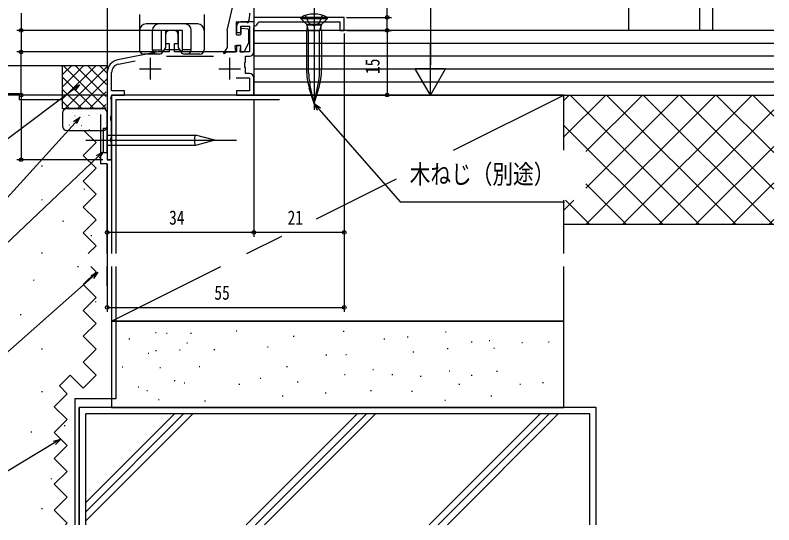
# Model space of a CAD drawing. Units: millimetres, scale not verified. Extents: x -495 to 495, y -800 to 801.
# Drawn here: x -329.8 to -153.7, y 162.7 to 280.9 of the extents above; entities that cross this region are included whole.
import ezdxf
from ezdxf.enums import TextEntityAlignment as Align

# ---------------------------------------------------------------- set-up
doc = ezdxf.new("R2010")
doc.units = ezdxf.units.MM
doc.header["$LTSCALE"] = 4
for name, color, linetype in [('0-2_YKK_11', 7, 'Continuous'), ('0-4_YKK_12', 2, 'Continuous'), ('0-5_YKK_13', 4, 'Continuous'), ('0-6_YKK_D', 6, 'Continuous'), ('0-8_YSS_K', 3, 'Continuous')]:
    doc.layers.add(name, color=color, linetype=linetype)
doc.styles.add('ＭＳ ゴシック', font='')
doc.styles.get('ＭＳ ゴシック').set_extended_font_data('MS Gothic')

msp = doc.modelspace()

# ---------------------------------------------------------------- linework, layer by layer
at = {"layer": '0-2_YKK_11'}
for p, q in [((-292.928, 277.408), (-293.928, 277.408)), ((-294.682, 271.408), (-283.774, 271.408)), ((-305.81, 269.598), (-301.97, 270.344)), ((-298.428, 271.008), (-298.428, 266.008)), ((-280.028, 271.008), (-280.028, 266.008)), ((-300.928, 268.508), (-295.928, 268.508)), ((-282.528, 268.508), (-277.528, 268.508))]:
    msp.add_line(p, q, dxfattribs=at)
for points in [[(-273.418, 279.214), (-273.137, 279.408), (-254.428, 279.408), (-254.428, 277.408), (-253.428, 277.408), (-253.428, 280.408), (-274.428, 280.408), (-274.428, 279.408), (-277.428, 279.408)], [(-278.428, 278.408), (-278.428, 276.908), (-277.428, 276.908), (-277.428, 278.408), (-275.428, 278.408), (-275.428, 272.408), (-277.428, 272.408), (-277.428, 273.908), (-278.428, 273.908), (-278.428, 272.408), (-292.778, 272.408), (-292.778, 274.408), (-291.928, 274.408), (-291.928, 276.408)], [(-274.428, 272.408), (-274.428, 278.117), (-274.234, 278.398)], [(-294.928, 276.408), (-294.928, 274.408), (-294.078, 274.408), (-294.078, 272.408), (-296.596, 272.408), (-306, 270.58)], [(-275.428, 267.408), (-276.328, 267.408), (-276.328, 268.737), (-276.471, 268.929), (-276.471, 269.887), (-276.328, 270.079), (-276.328, 271.408), (-275.428, 271.408)], [(-308.428, 267.635), (-308.428, 247.408), (-307.428, 247.408), (-307.428, 251.433), (-307.557, 251.68), (-307.557, 252.336), (-307.428, 252.582), (-307.428, 256.433), (-307.557, 256.68), (-307.557, 257.336), (-307.428, 257.582), (-307.428, 261.433), (-307.557, 261.68), (-307.328, 262.408), (-304.428, 262.408), (-304.428, 263.408), (-307.428, 263.408), (-307.428, 267.635)], [(-278.478, 266.408), (-275.428, 266.408), (-275.428, 263.408), (-278.428, 263.408), (-278.428, 262.408), (-274.428, 262.408), (-274.428, 266.408)]]:
    msp.add_lwpolyline(points, dxfattribs=at)
for centre, radius, start, end in [((-277.428, 278.408), 1, 90.00001, 179.99999), ((-274.728, 279.708), 1.4, 290.66731, 339.33269), ((-293.928, 276.408), 1, 90.00001, 179.99999), ((-292.928, 276.408), 1, 0.00001, 89.99999), ((-275.428, 272.408), 1, 270.00001, 359.99999), ((-305.428, 267.635), 3, 101, 179.99999), ((-305.428, 267.635), 2, 101, 179.99999), ((-275.428, 266.408), 1, 0.00001, 89.99999)]:
    msp.add_arc(centre, radius, start, end, dxfattribs=at)
at = {"layer": '0-4_YKK_12'}
for p, q in [((-308.428, 424.8), (-308.428, 247.405)), ((-274.428, 424.8), (-274.428, 262.405))]:
    msp.add_line(p, q, dxfattribs=at)
msp.add_lwpolyline([(-274.428, 262.405), (-307.428, 262.405), (-307.428, 247.405), (-308.428, 247.405)], dxfattribs=at)
at = {"layer": '0-5_YKK_13'}
for p, q in [((-280.624, 277.405), (-279.024, 284.069)), ((-260.425, 282.87), (-260.425, 258.951)), ((-300.928, 281.105), (-300.928, 272.908)), ((-285.928, 281.105), (-285.928, 272.908)), ((-257.325, 280.413), (-263.525, 280.413)), ((-263.525, 280.163), (-263.525, 280.413)), ((-263.525, 280.163), (-257.325, 280.163)), ((-262.206, 278.844), (-263.525, 280.163)), ((-261.622, 279.125), (-262.375, 280.909)), ((-259.229, 279.125), (-258.475, 280.909)), ((-258.644, 278.844), (-257.325, 280.163)), ((-257.325, 280.163), (-257.325, 280.413)), ((-296.928, 278.908), (-299.428, 278.908)), ((-287.428, 278.908), (-296.928, 278.908)), ((-278.524, 279.205), (-278.524, 276.555)), ((-278.324, 279.405), (-276.024, 279.405)), ((-258.675, 278.813), (-262.175, 278.813)), ((-258.805, 278.613), (-262.045, 278.613)), ((-261.675, 277.413), (-262.045, 278.613)), ((-261.622, 279.125), (-260.425, 278.489)), ((-259.229, 279.125), (-260.425, 278.489)), ((-258.805, 278.613), (-259.175, 277.413)), ((-297.928, 272.908), (-297.928, 277.408)), ((-295.928, 277.408), (-295.928, 272.908)), ((-290.928, 277.408), (-295.928, 277.408)), ((-294.928, 277.408), (-294.928, 273.408)), ((-291.928, 277.408), (-291.928, 273.408)), ((-290.928, 272.908), (-290.928, 277.408)), ((-288.928, 272.908), (-288.928, 277.408)), ((-280.624, 277.405), (-280.624, 273.405)), ((-277.424, 277.754), (-277.424, 276.555)), ((-277.258, 277.903), (-275.758, 277.745)), ((-275.624, 277.596), (-275.624, 274.457)), ((-261.999, 278.071), (-262.175, 277.413)), ((-258.675, 277.413), (-262.175, 277.413)), ((-262.175, 277.413), (-262.175, 268.379)), ((-261.675, 267.661), (-261.675, 277.413)), ((-259.175, 267.661), (-259.175, 277.413)), ((-258.675, 277.413), (-258.852, 278.071)), ((-258.675, 277.413), (-258.675, 268.379)), ((-278.374, 276.405), (-277.574, 276.405)), ((-294.928, 273.408), (-295.505, 272.408)), ((-291.928, 273.408), (-291.351, 272.408)), ((-280.624, 273.405), (-281.399, 272.238)), ((-278.773, 273.737), (-278.625, 272.517)), ((-278.624, 273.905), (-277.624, 273.905)), ((-277.475, 273.737), (-277.623, 272.517)), ((-276.624, 272.405), (-275.645, 274.368)), ((-296.371, 271.908), (-299.928, 271.908)), ((-291.639, 272.908), (-295.217, 272.908)), ((-290.925, 272.908), (-291.363, 272.429)), ((-288.928, 272.908), (-290.925, 272.908)), ((-286.928, 271.908), (-290.485, 271.908)), ((-280.624, 272.405), (-281.191, 272.03)), ((-280.624, 272.405), (-278.724, 272.405)), ((-277.524, 272.405), (-276.624, 272.405)), ((-260.425, 260.413), (-261.391, 264.958)), ((-260.425, 260.413), (-259.459, 264.958)), ((-260.425, 260.413), (-261.52, 263.994)), ((-260.425, 260.413), (-259.331, 263.994)), ((-309.368, 254.727), (-309.368, 249.087)), ((-309.368, 254.727), (-308.428, 254.727)), ((-308.428, 249.087), (-308.428, 254.727)), ((-313.428, 251.907), (-278.428, 251.907)), ((-308.428, 253.107), (-287.907, 253.107)), ((-288.065, 251.907), (-283.428, 251.907)), ((-283.428, 251.907), (-287.907, 253.107)), ((-283.428, 251.907), (-287.907, 250.707)), ((-287.907, 250.707), (-308.428, 250.707)), ((-309.368, 249.087), (-308.428, 249.087))]:
    msp.add_line(p, q, dxfattribs=at)
msp.add_lwpolyline([(-297.928, 272.908), (-295.93, 272.908), (-295.493, 272.429)], dxfattribs=at)
for centre, radius, start, end in [((-285.314, 281.85), 10, 345.55254, 357.44936), ((-260.425, 274.807), 6.406, 61.05941, 118.94059), ((-299.428, 277.408), 1.5, 90, 180), ((-296.428, 277.408), 1.5, 90, 180), ((-290.428, 277.408), 1.5, 0, 90), ((-287.428, 277.408), 1.5, 0, 90), ((-278.324, 279.205), 0.2, 90, 180), ((-275.824, 279.405), 0.2, 180, 345.55254), ((-262.772, 278.278), 0.8, 345, 45), ((-258.079, 278.278), 0.8, 135, 195), ((-278.374, 276.555), 0.15, 180, 270), ((-277.574, 276.555), 0.15, 270, 0), ((-277.274, 277.754), 0.15, 84, 180), ((-275.774, 277.596), 0.15, 0, 84), ((-278.624, 273.755), 0.15, 90, 186.92579), ((-277.624, 273.755), 0.15, 353.07421, 90), ((-275.824, 274.457), 0.2, 333.5, 0), ((-299.928, 272.908), 1, 180, 270), ((-296.928, 272.908), 1, 180, 270), ((-296.371, 272.908), 1, 270, 330), ((-290.485, 272.908), 1, 210, 270), ((-289.928, 272.908), 1, 270, 0), ((-286.928, 272.908), 1, 270, 0), ((-281.274, 272.155), 0.15, 146.41393, 303.47577), ((-278.724, 272.505), 0.1, 270, 6.92579), ((-277.524, 272.505), 0.1, 173.07421, 270), ((-247.175, 268.379), 15, 180, 197), ((-248.675, 267.661), 13, 180, 192), ((-272.175, 267.661), 13, 348, 0), ((-273.675, 268.379), 15, 343, 0), ((-286.958, 252.372), 1.2, 142.21414, 202.78586), ((-286.958, 251.443), 1.2, 157.21414, 217.78586)]:
    msp.add_arc(centre, radius, start, end, dxfattribs=at)
at = {"layer": '0-6_YKK_D'}
for p, q in [((-233.428, 605.404), (-233.428, 269.408)), ((-328.428, 281.405), (-328.428, 277.405)), ((-252.928, 280.408), (-242.428, 280.408)), ((-295.428, 277.405), (-329.428, 277.405)), ((-328.428, 277.405), (-328.428, 272.405)), ((-253.428, 276.708), (-253.428, 212.113)), ((-253.428, 276.708), (-253.428, 229.531)), ((-252.728, 277.408), (-242.428, 277.408)), ((-252.728, 277.408), (-242.428, 277.408)), ((-243.428, 277.408), (-243.428, 262.405)), ((-233.428, 262.408), (-233.428, 274.532)), ((-297.078, 272.405), (-329.428, 272.405)), ((-297.552, 272.405), (-329.428, 272.405)), ((-328.428, 262.408), (-328.428, 272.405)), ((-233.428, 262.408), (-236.928, 268.47)), ((-229.928, 268.47), (-236.928, 268.47)), ((-233.428, 262.408), (-229.928, 268.47)), ((-308.328, 262.408), (-373.428, 262.408)), ((-308.328, 262.408), (-329.428, 262.408)), ((-308.328, 262.408), (-329.428, 262.408)), ((-328.428, 262.408), (-328.428, 247.408)), ((-273.728, 262.408), (-232.428, 262.408)), ((-273.728, 262.405), (-242.428, 262.405)), ((-274.428, 261.405), (-274.428, 229.531)), ((-274.428, 261.405), (-274.428, 229.531)), ((-309.428, 247.408), (-329.428, 247.408)), ((-308.428, 246.405), (-308.428, 212.113)), ((-308.428, 246.405), (-308.428, 229.531)), ((-274.428, 230.531), (-308.428, 230.531)), ((-253.428, 230.531), (-274.428, 230.531)), ((-308.428, 213.113), (-253.428, 213.113))]:
    msp.add_line(p, q, dxfattribs=at)
for points in [[(-243.428, 277.408), (-243.428, 280.408), (-243.428, 286.108)], [(-314.892, 264.748), (-316.253, 263.728), (-360.532, 230.528), (-414.432, 230.528)], [(-316.526, 264.093), (-314.892, 264.748), (-315.979, 263.364)], [(-259.647, 258.835), (-260.425, 260.413), (-258.962, 259.435)], [(-260.425, 260.413), (-259.305, 259.135), (-240.438, 237.606), (-202.28, 237.606)], [(-314.767, 257.252), (-315.909, 255.994), (-350.471, 217.927), (-415.891, 217.927)], [(-316.247, 256.3), (-314.767, 257.252), (-315.572, 255.687)], [(-309.368, 249.237), (-310.602, 248.067), (-364.704, 196.771), (-389.704, 196.771)], [(-310.915, 248.398), (-309.368, 249.237), (-310.288, 247.737)], [(-310.617, 221.296), (-311.89, 220.17), (-362.692, 175.252), (-416.272, 175.252)], [(-312.192, 220.511), (-310.617, 221.296), (-311.589, 219.829)], [(-319.211, 182.568), (-320.666, 181.69), (-350.83, 163.494), (-404.41, 163.494)], [(-320.902, 182.08), (-319.211, 182.568), (-320.431, 181.3)]]:
    msp.add_lwpolyline(points, dxfattribs=at)
for centre in [(-243.428, 280.408), (-328.428, 277.405), (-328.428, 277.405), (-243.428, 277.408), (-243.428, 277.408), (-328.428, 272.405), (-328.428, 272.405), (-328.428, 262.408), (-328.428, 262.408), (-243.428, 262.405), (-328.428, 247.408), (-308.428, 230.531), (-274.428, 230.531), (-274.428, 230.531), (-253.428, 230.531), (-308.428, 213.113), (-253.428, 213.113)]:
    msp.add_circle(centre, 0.425, dxfattribs=at)
at = {"layer": '0-8_YSS_K'}
for p, q in [((-187.423, 424.8), (-187.423, 277.408)), ((-170.923, 424.8), (-170.923, 277.408)), ((-167.923, 424.8), (-167.923, 277.408)), ((-274.428, 277.408), (-259.428, 277.408)), ((-153.706, 277.408), (-259.428, 277.408)), ((-153.706, 274.408), (-274.428, 274.408)), ((-153.706, 271.408), (-274.428, 271.408)), ((-332.431, 269.265), (-318.78, 269.265)), ((-318.78, 269.265), (-308.431, 269.265)), ((-316.662, 269.265), (-318.78, 267.147)), ((-313.833, 269.265), (-318.78, 264.318)), ((-311.005, 269.265), (-318.78, 261.49)), ((-318.78, 259.265), (-318.78, 269.265)), ((-318.78, 261.265), (-318.78, 269.265)), ((-318.676, 269.265), (-308.78, 259.369)), ((-308.44, 269.001), (-318.176, 259.265)), ((-315.848, 269.265), (-308.681, 262.099)), ((-313.019, 269.265), (-308.586, 264.832)), ((-310.191, 269.265), (-308.49, 267.565)), ((-153.706, 268.408), (-274.428, 268.408)), ((-318.78, 266.541), (-311.505, 259.265)), ((-308.543, 266.071), (-315.348, 259.265)), ((-153.706, 265.408), (-274.428, 265.408)), ((-335.931, 262.765), (-328.78, 262.765)), ((-318.78, 263.712), (-314.333, 259.265)), ((-308.645, 263.14), (-312.519, 259.265)), ((-307.431, 262.408), (-307.431, 225.595)), ((-208.428, 262.408), (-274.428, 262.408)), ((-268.428, 262.408), (-202.428, 262.408)), ((-228.036, 249.605), (-202.431, 262.408)), ((-202.428, 252.687), (-192.707, 262.408)), ((-202.428, 261.172), (-201.193, 262.408)), ((-202.428, 262.408), (-153.706, 262.408)), ((-202.428, 253.908), (-202.428, 262.408)), ((-201.002, 262.408), (-171.002, 232.408)), ((-197.344, 240.801), (-175.737, 262.408)), ((-197.344, 249.286), (-184.222, 262.408)), ((-197.251, 232.408), (-167.251, 262.408)), ((-192.516, 262.408), (-162.516, 232.408)), ((-188.766, 232.408), (-158.766, 262.408)), ((-184.031, 262.408), (-154.031, 232.408)), ((-175.546, 262.408), (-153.706, 240.568)), ((-167.061, 262.408), (-153.706, 249.053)), ((-158.575, 262.408), (-153.706, 257.538)), ((-318.78, 260.884), (-317.162, 259.265)), ((-306.431, 261.408), (-268.431, 261.408)), ((-306.431, 261.408), (-306.431, 225.595)), ((-318.78, 259.265), (-308.78, 259.265)), ((-309.431, 259.265), (-317.78, 259.265)), ((-317.283, 258.868), (-317.256, 258.91)), ((-308.747, 260.209), (-309.691, 259.265)), ((-180.281, 232.408), (-153.706, 258.983)), ((-318.78, 258.265), (-318.78, 255.2)), ((-316.477, 258.336), (-316.475, 258.346)), ((-315.866, 257.519), (-315.867, 257.619)), ((-314.767, 257.252), (-314.74, 257.294)), ((-313.941, 257.42), (-313.939, 257.429)), ((-312.737, 257.868), (-312.71, 257.91)), ((-312.599, 257.566), (-312.6, 257.666)), ((-310.608, 258.195), (-310.581, 258.237)), ((-310.028, 257.885), (-310.028, 246.406)), ((-308.431, 255.2), (-308.431, 258.265)), ((-317.153, 255.454), (-317.151, 255.464)), ((-316.896, 256.926), (-316.869, 256.968)), ((-314.38, 255.31), (-314.353, 255.352)), ((-312.251, 255.637), (-312.224, 255.679)), ((-311.314, 256.893), (-311.312, 256.902)), ((-310.221, 256.253), (-310.194, 256.295)), ((-308.767, 256.025), (-308.765, 256.035)), ((-202.428, 255.349), (-179.487, 232.408)), ((-317.78, 254.2), (-309.431, 254.2)), ((-316.409, 254.694), (-316.382, 254.736)), ((-314.606, 254.586), (-314.604, 254.596)), ((-311.031, 251.408), (-313.824, 254.2)), ((-312.554, 254.341), (-312.556, 254.441)), ((-309.288, 254.389), (-309.289, 254.489)), ((-314.031, 248.408), (-311.031, 251.408)), ((-171.796, 232.408), (-153.706, 250.498)), ((-311.031, 245.408), (-314.031, 248.408)), ((-323.64, 246.045), (-323.64, 245.845)), ((-323.637, 246.045), (-323.637, 245.845)), ((-314.031, 242.408), (-311.031, 245.408)), ((-314.028, 242.408), (-311.028, 245.408)), ((-308.428, 246.406), (-310.028, 246.406)), ((-308.428, 225.595), (-308.428, 246.406)), ((-259.859, 233.694), (-241.265, 242.991)), ((-197.344, 241.78), (-187.972, 232.408)), ((-163.31, 232.408), (-153.706, 242.012)), ((-313.75, 240.661), (-313.75, 240.461)), ((-313.747, 240.661), (-313.747, 240.461)), ((-323.64, 238.188), (-323.64, 237.988)), ((-323.637, 238.188), (-323.637, 237.988)), ((-202.431, 225.595), (-202.431, 238.02)), ((-202.428, 235.717), (-200.125, 238.02)), ((-202.07, 238.02), (-196.458, 232.408)), ((-318.695, 233.243), (-318.695, 233.043)), ((-318.692, 233.243), (-318.692, 233.043)), ((-154.825, 232.408), (-153.706, 233.527)), ((-202.428, 232.408), (-153.706, 232.408)), ((-311.031, 227.408), (-314.031, 230.408)), ((-311.028, 227.408), (-314.028, 230.408)), ((-312.183, 229.861), (-312.183, 229.661)), ((-312.18, 229.861), (-312.18, 229.661)), ((-276.056, 225.595), (-267.928, 229.66)), ((-312.844, 225.595), (-311.031, 227.408)), ((-312.841, 225.595), (-311.028, 227.408)), ((-323.64, 225.826), (-323.64, 225.626)), ((-323.637, 225.826), (-323.637, 225.626)), ((-315.26, 222.681), (-315.26, 222.481)), ((-315.257, 222.681), (-315.257, 222.481)), ((-311.031, 221.408), (-312.218, 222.595)), ((-311.028, 221.408), (-312.215, 222.595)), ((-308.428, 218.122), (-308.428, 222.595)), ((-307.431, 222.595), (-307.431, 209.908)), ((-307.431, 209.908), (-282.056, 222.595)), ((-306.431, 222.595), (-306.431, 191.908)), ((-202.431, 209.908), (-202.431, 222.595)), ((-314.031, 218.408), (-311.031, 221.408)), ((-314.028, 218.408), (-311.028, 221.408)), ((-325.517, 219.527), (-325.517, 219.327)), ((-325.514, 219.527), (-325.514, 219.327)), ((-311.028, 215.408), (-314.028, 218.408)), ((-314.031, 212.408), (-311.031, 215.408)), ((-311.157, 214.527), (-311.157, 214.327)), ((-328.585, 211.518), (-328.585, 211.318)), ((-307.431, 209.908), (-202.431, 209.908)), ((-297.249, 207.291), (-297.049, 207.291)), ((-294.682, 207.149), (-294.482, 207.149)), ((-289.103, 207.149), (-288.903, 207.149)), ((-278.528, 207.72), (-278.328, 207.72)), ((-265.238, 206.434), (-265.038, 206.434)), ((-253.662, 207.577), (-253.462, 207.577)), ((-238.8, 206.291), (-238.6, 206.291)), ((-229.94, 207.434), (-229.74, 207.434)), ((-303.399, 205.862), (-303.199, 205.862)), ((-289.966, 204.862), (-289.766, 204.862)), ((-244.231, 205.862), (-244.031, 205.862)), ((-223.938, 205.148), (-223.738, 205.148)), ((-219.794, 205.434), (-219.594, 205.434)), ((-212.22, 205.005), (-212.02, 205.005)), ((-206.034, 205.11), (-205.834, 205.11)), ((-323.64, 203.573), (-323.64, 203.373)), ((-298.944, 202.513), (-298.744, 202.513)), ((-297.217, 203.091), (-297.017, 203.091)), ((-291.676, 203.29), (-291.476, 203.29)), ((-283.652, 203.379), (-283.452, 203.379)), ((-271.245, 203.956), (-271.045, 203.956)), ((-237.485, 202.802), (-237.285, 202.802)), ((-229.511, 203.576), (-229.311, 203.576)), ((-218.73, 203.668), (-218.53, 203.668)), ((-257.664, 202.147), (-257.464, 202.147)), ((-253.066, 202.225), (-252.866, 202.225)), ((-311.031, 197.408), (-314.031, 200.408)), ((-311.028, 197.408), (-314.028, 200.408)), ((-304.971, 199.289), (-304.771, 199.289)), ((-296.254, 199.146), (-296.054, 199.146)), ((-287.103, 199.432), (-286.903, 199.432)), ((-266.81, 199.432), (-266.61, 199.432)), ((-314.028, 194.408), (-311.028, 197.408)), ((-253.377, 197.574), (-253.177, 197.574)), ((-246.803, 198.717), (-246.603, 198.717)), ((-242.373, 197.574), (-242.173, 197.574)), ((-229.083, 198.431), (-228.883, 198.431)), ((-223.938, 197.431), (-223.738, 197.431)), ((-218.079, 198.288), (-217.879, 198.288)), ((-292.885, 196.166), (-292.685, 196.166)), ((-290.581, 195.588), (-290.381, 195.588)), ((-272.955, 196.716), (-272.755, 196.716)), ((-264.32, 195.877), (-264.12, 195.877)), ((-235.799, 197.145), (-235.599, 197.145)), ((-207.361, 195.716), (-207.161, 195.716)), ((-301.257, 194.723), (-301.057, 194.723)), ((-299.25, 193.858), (-299.05, 193.858)), ((-277.881, 195.3), (-277.681, 195.3)), ((-247.296, 193.857), (-247.096, 193.857)), ((-237.8, 193.715), (-237.6, 193.715)), ((-226.809, 195.3), (-226.609, 195.3)), ((-212.671, 195.3), (-212.471, 195.3)), ((-323.64, 193.683), (-323.64, 193.483)), ((-267.81, 192.572), (-267.61, 192.572)), ((-257.807, 193.287), (-257.607, 193.287)), ((-219.365, 192.572), (-219.165, 192.572)), ((-306.431, 191.908), (-315.931, 191.908)), ((-315.931, 191.908), (-315.931, 162.658)), ((-296.54, 191.715), (-296.34, 191.715)), ((-285.816, 191.429), (-285.616, 191.429)), ((-230.083, 191.572), (-229.883, 191.572)), ((-194.931, 189.908), (-314.931, 189.908)), ((-314.931, 189.908), (-314.931, 162.658)), ((-314.931, 162.658), (-314.931, 189.908)), ((-194.931, 162.658), (-194.931, 189.908)), ((-196.431, 188.408), (-313.431, 188.408)), ((-313.431, 163.566), (-288.589, 188.408)), ((-313.431, 165.687), (-290.71, 188.408)), ((-313.431, 167.808), (-292.832, 188.408)), ((-313.431, 162.658), (-313.431, 188.408)), ((-250.405, 188.408), (-276.155, 162.658)), ((-274.034, 162.658), (-248.284, 188.408)), ((-246.163, 188.408), (-271.913, 162.658)), ((-233.729, 162.658), (-207.979, 188.408)), ((-231.608, 162.658), (-205.858, 188.408)), ((-229.486, 162.658), (-203.736, 188.408)), ((-196.431, 162.658), (-196.431, 188.408)), ((-318.337, 185.755), (-318.337, 185.555)), ((-326.113, 184.321), (-326.113, 184.121)), ((-317.711, 175.068), (-320.711, 178.068)), ((-320.711, 172.068), (-317.711, 175.068)), ((-321.414, 173.446), (-321.414, 173.246)), ((-323.64, 166.486), (-323.64, 166.286)), ((-317.711, 163.068), (-320.711, 166.068)), ((-318.121, 162.658), (-317.711, 163.068))]:
    msp.add_line(p, q, dxfattribs=at)
for points in [[(-274.428, 277.408), (-274.428, 262.408), (-153.706, 262.408)], [(-318.78, 261.265), (-328.78, 261.265), (-328.78, 262.765)], [(-202.431, 249.605), (-202.431, 262.408), (-307.431, 262.408)], [(-311.028, 245.408), (-314.028, 248.408), (-311.028, 251.408)], [(-314.031, 236.408), (-311.031, 239.408), (-314.031, 242.408)], [(-314.028, 236.408), (-311.028, 239.408), (-314.028, 242.408)], [(-314.031, 230.408), (-311.031, 233.408), (-314.031, 236.408)], [(-314.028, 230.408), (-311.028, 233.408), (-314.028, 236.408)], [(-314.031, 206.408), (-311.031, 209.408), (-314.031, 212.408)], [(-314.028, 206.408), (-311.028, 209.408), (-314.028, 212.408)], [(-314.031, 200.408), (-311.031, 203.408), (-314.031, 206.408)], [(-314.028, 200.408), (-311.028, 203.408), (-314.028, 206.408)], [(-319.541, 194.898), (-317.031, 197.408), (-314.031, 194.408), (-311.031, 197.408)], [(-320.711, 190.068), (-317.711, 193.068), (-319.541, 194.898)], [(-320.711, 184.068), (-317.711, 187.068), (-320.711, 190.068)], [(-320.711, 178.068), (-317.711, 181.068), (-320.711, 184.068)], [(-320.711, 166.068), (-317.711, 169.068), (-320.711, 172.068)]]:
    msp.add_lwpolyline(points, dxfattribs=at)
msp.add_lwpolyline([(-202.431, 189.908), (-202.431, 209.908), (-307.431, 209.908), (-307.431, 189.908)], close=True, dxfattribs=at)
for centre, start, end in [((-317.78, 258.265), 90, 180), ((-309.431, 258.265), 0, 90), ((-317.78, 255.2), 180, 270), ((-309.431, 255.2), 270, 0)]:
    msp.add_arc(centre, 1, start, end, dxfattribs=at)

# ---------------------------------------------------------------- texts
at = {"layer": '0-6_YKK_D', "style": 'ＭＳ ゴシック', "width": 0.8}
msp.add_text('15', height=3.299, rotation=90, dxfattribs=at).set_placement((-244.228, 267.266), align=Align.BOTTOM_LEFT)
for s, height, p in [('木ねじ（別途）', 4.399, (-238.226, 240.528)), ('34', 3.299, (-294.068, 231.331)), ('21', 3.299, (-266.568, 231.331)), ('55', 3.299, (-283.568, 213.913))]:
    msp.add_text(s, height=height, dxfattribs=at).set_placement(p, align=Align.BOTTOM_LEFT)

doc.saveas('drawing.dxf')
